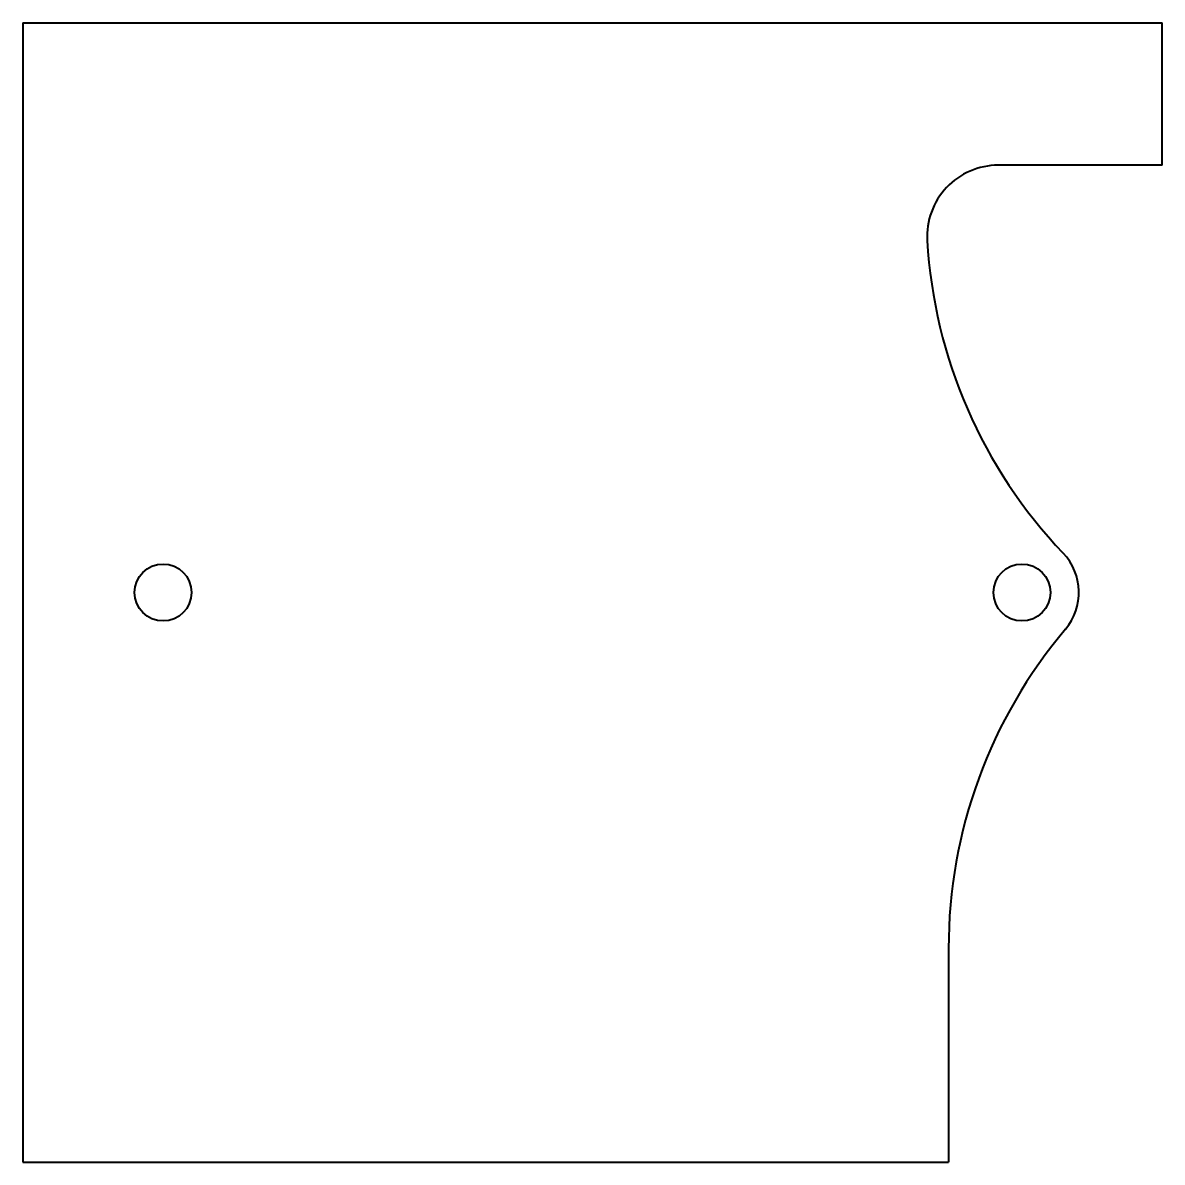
# Model space of a CAD drawing. Header units: millimetres. Extents: x -40 to 40, y -40 to 40.
import ezdxf

# ---------------------------------------------------------------- set-up
doc = ezdxf.new("R2010")
doc.units = ezdxf.units.MM
doc.layers.add('ModelSketch_Visible', color=7, linetype='Continuous', lineweight=40)

msp = doc.modelspace()

# ---------------------------------------------------------------- linework, layer by layer
at = {"layer": 'ModelSketch_Visible'}
for p, q in [((40, 30), (40, 40)), ((-40, 40), (40, 40)), ((-40, 40), (-40, -40)), ((40, 30), (28.491, 30)), ((25, -25), (25, -40)), ((-40, -40), (25, -40))]:
    msp.add_line(p, q, dxfattribs=at)
for centre in [(-30.15, 0), (30.15, 0)]:
    msp.add_circle(centre, 2, dxfattribs=at)
for centre, radius, start, end in [((28.491, 25), 5, 90, 183.34755), ((58.169, 26.736), 34.728, 183.34755, 223.65786), ((30.15, 0), 4, 319.79475, 43.65786), ((59.728, -25), 34.728, 139.79475, 180)]:
    msp.add_arc(centre, radius, start, end, dxfattribs=at)

doc.saveas('drawing.dxf')
